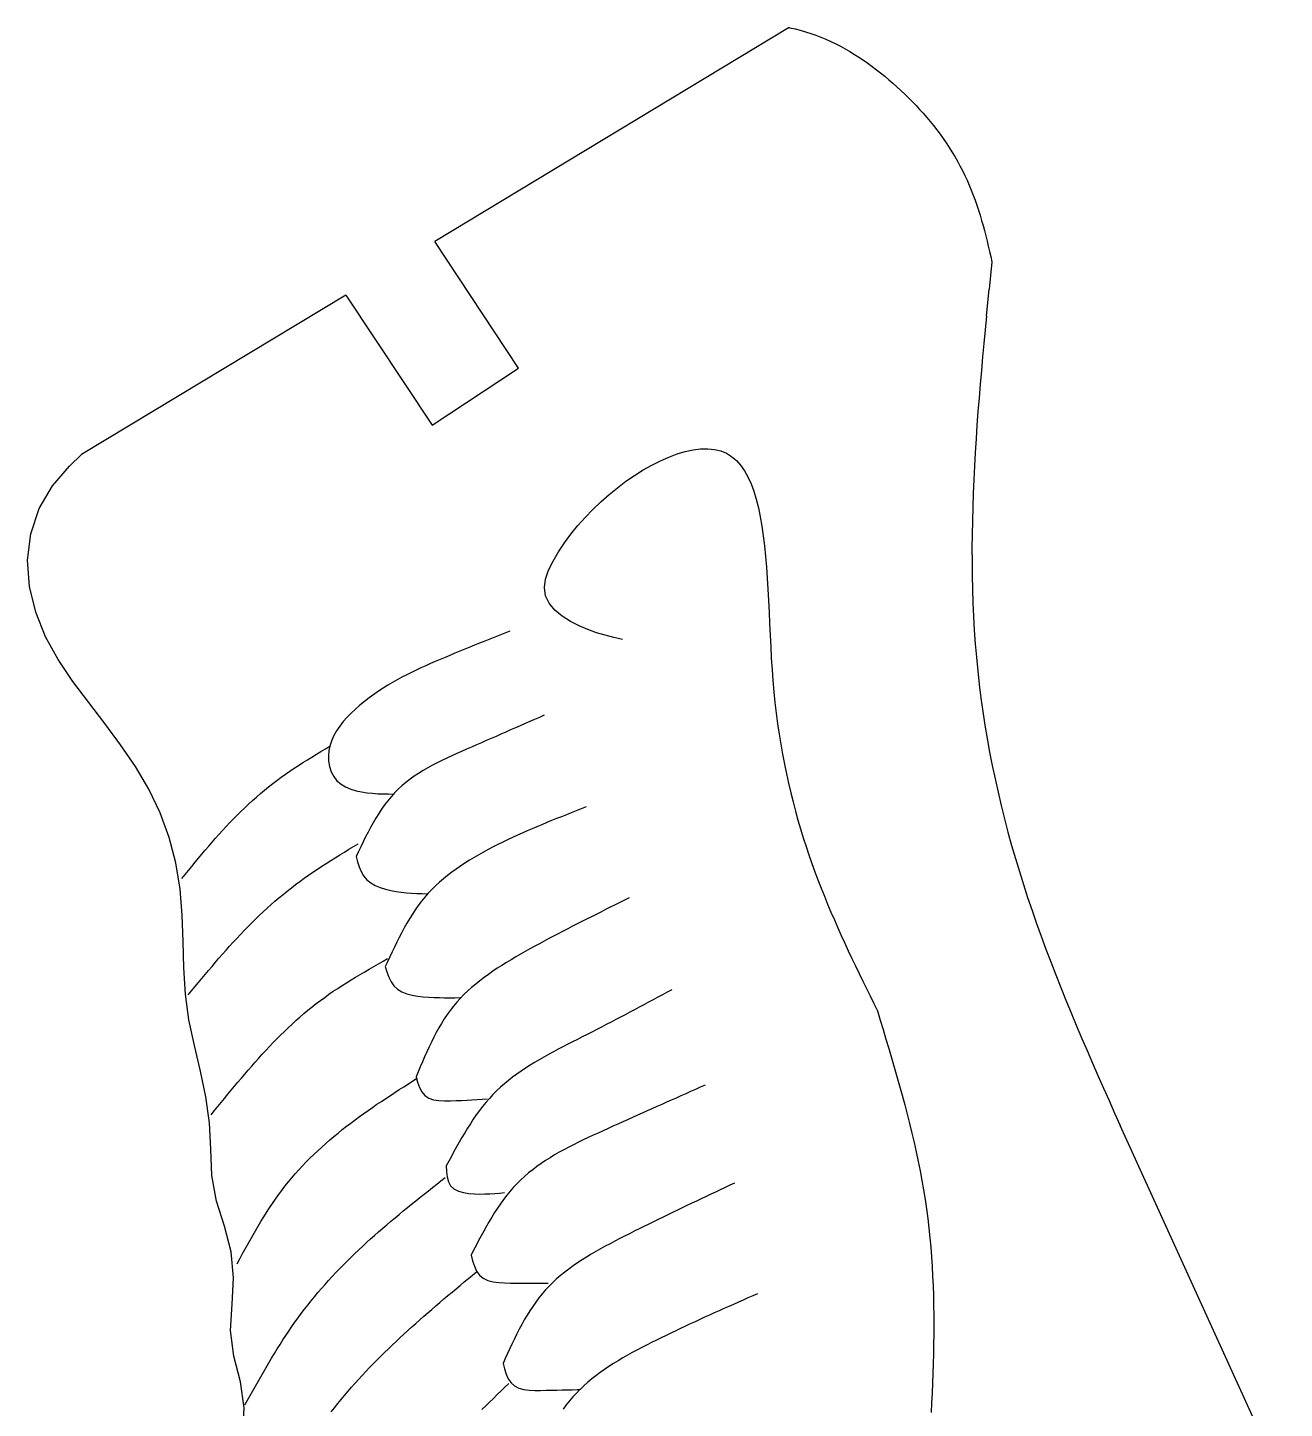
# Model space of a CAD drawing. Extents: x -3475 to 3475, y -2114 to 2114.
# Drawn here: x 59.3 to 408.9, y -1382 to -997.7 of the extents above; entities that cross this region are included whole.
import ezdxf

# ---------------------------------------------------------------- set-up
doc = ezdxf.new("R2010")
doc.units = 0
doc.header["$MEASUREMENT"] = 0
doc.layers.get('0').update_dxf_attribs({"linetype": 'CONTINUOUS'})

msp = doc.modelspace()

# ---------------------------------------------------------------- linework, layer by layer
for p, q in [((271.12, -997.75), (172.57, -1057.24)), ((271.12, -997.75), (271.31, -997.78)), ((271.31, -997.78), (272.79, -998.09)), ((272.79, -998.09), (274.25, -998.46)), ((274.25, -998.46), (275.71, -998.88)), ((275.71, -998.88), (277.16, -999.34)), ((277.16, -999.34), (278.59, -999.85)), ((278.59, -999.85), (280.01, -1000.4)), ((280.01, -1000.4), (281.41, -1000.98)), ((281.41, -1000.98), (282.78, -1001.61)), ((282.78, -1001.61), (284.13, -1002.26)), ((284.13, -1002.26), (285.46, -1002.95)), ((285.46, -1002.95), (286.77, -1003.66)), ((286.77, -1003.66), (288.06, -1004.41)), ((288.06, -1004.41), (289.33, -1005.19)), ((289.33, -1005.19), (290.58, -1005.99)), ((290.58, -1005.99), (291.82, -1006.82)), ((291.82, -1006.82), (293.03, -1007.67)), ((293.03, -1007.67), (294.23, -1008.55)), ((294.23, -1008.55), (295.42, -1009.45)), ((295.42, -1009.45), (296.59, -1010.36)), ((296.59, -1010.36), (297.74, -1011.3)), ((297.74, -1011.3), (298.88, -1012.26)), ((298.88, -1012.26), (300, -1013.23)), ((300, -1013.23), (301.12, -1014.22)), ((301.12, -1014.22), (302.21, -1015.22)), ((302.21, -1015.22), (303.3, -1016.24)), ((303.3, -1016.24), (304.37, -1017.28)), ((304.37, -1017.28), (305.42, -1018.33)), ((305.42, -1018.33), (306.45, -1019.41)), ((306.45, -1019.41), (307.46, -1020.49)), ((307.46, -1020.49), (308.46, -1021.6)), ((308.46, -1021.6), (309.44, -1022.72)), ((309.44, -1022.72), (310.39, -1023.86)), ((310.39, -1023.86), (311.33, -1025.02)), ((311.33, -1025.02), (312.24, -1026.19)), ((312.24, -1026.19), (313.13, -1027.39)), ((313.13, -1027.39), (313.99, -1028.6)), ((313.99, -1028.6), (314.84, -1029.83)), ((314.84, -1029.83), (315.65, -1031.08)), ((315.65, -1031.08), (316.44, -1032.34)), ((316.44, -1032.34), (317.21, -1033.62)), ((317.21, -1033.62), (317.95, -1034.91)), ((317.95, -1034.91), (318.66, -1036.22)), ((318.66, -1036.22), (319.35, -1037.54)), ((319.35, -1037.54), (320.01, -1038.88)), ((320.01, -1038.88), (320.64, -1040.23)), ((320.64, -1040.23), (321.24, -1041.58)), ((321.24, -1041.58), (321.82, -1042.96)), ((321.82, -1042.96), (322.36, -1044.34)), ((322.36, -1044.34), (322.88, -1045.73)), ((322.88, -1045.73), (323.36, -1047.13)), ((323.36, -1047.13), (323.83, -1048.54)), ((323.83, -1048.54), (324.27, -1049.96)), ((324.27, -1049.96), (324.69, -1051.38)), ((324.69, -1051.38), (325.09, -1052.81)), ((325.09, -1052.81), (325.47, -1054.24)), ((325.47, -1054.24), (325.84, -1055.68)), ((325.84, -1055.68), (326.2, -1057.13)), ((195.9, -1092.48), (172.57, -1057.24)), ((326.2, -1057.13), (326.55, -1058.57)), ((326.55, -1058.57), (326.9, -1060.02)), ((326.9, -1060.02), (327.24, -1061.47)), ((327.58, -1062.92), (326.8, -1070.49)), ((327.24, -1061.47), (327.58, -1062.92)), ((326.04, -1078.05), (326.8, -1070.49)), ((147.86, -1072.16), (74.34, -1116.54)), ((147.86, -1072.16), (171.84, -1108.4)), ((326.04, -1078.05), (325.67, -1081.83)), ((325.67, -1081.83), (325.31, -1085.62)), ((325.31, -1085.62), (324.96, -1089.4)), ((324.96, -1089.4), (324.62, -1093.19)), ((171.84, -1108.4), (195.9, -1092.48)), ((324.62, -1093.19), (324.29, -1096.98)), ((324.29, -1096.98), (323.98, -1100.77)), ((323.98, -1100.77), (323.68, -1104.56)), ((323.68, -1104.56), (323.4, -1108.35)), ((323.4, -1108.35), (323.15, -1112.15)), ((323.15, -1112.15), (322.91, -1115.94)), ((71.02, -1119.76), (74.34, -1116.54)), ((235.37, -1118.27), (237.73, -1117.24)), ((237.73, -1117.24), (240.04, -1116.39)), ((240.04, -1116.39), (242.28, -1115.72)), ((242.28, -1115.72), (244.46, -1115.25)), ((244.46, -1115.25), (246.54, -1114.99)), ((246.54, -1114.99), (248.52, -1114.95)), ((248.52, -1114.95), (250.39, -1115.13)), ((250.39, -1115.13), (252.12, -1115.55)), ((252.12, -1115.55), (253.71, -1116.21)), ((253.71, -1116.21), (255.16, -1117.11)), ((255.16, -1117.11), (256.48, -1118.22)), ((322.91, -1115.94), (322.7, -1119.74)), ((66.26, -1125.29), (71.02, -1119.76)), ((228.17, -1122.35), (230.58, -1120.84)), ((230.58, -1120.84), (232.98, -1119.48)), ((232.98, -1119.48), (235.37, -1118.27)), ((256.48, -1118.22), (257.67, -1119.55)), ((257.67, -1119.55), (258.75, -1121.08)), ((258.75, -1121.08), (259.71, -1122.8)), ((322.7, -1119.74), (322.51, -1123.54)), ((62.59, -1131.58), (66.26, -1125.29)), ((221.06, -1127.69), (223.39, -1125.79)), ((223.39, -1125.79), (225.77, -1124)), ((225.77, -1124), (228.17, -1122.35)), ((259.71, -1122.8), (260.58, -1124.7)), ((260.58, -1124.7), (261.34, -1126.76)), ((322.51, -1123.54), (322.35, -1127.35)), ((218.77, -1129.71), (221.06, -1127.69)), ((261.34, -1126.76), (262.02, -1128.98)), ((262.02, -1128.98), (262.61, -1131.34)), ((322.35, -1127.35), (322.22, -1131.15)), ((60.26, -1138.59), (62.59, -1131.58)), ((214.42, -1134.04), (216.56, -1131.83)), ((216.56, -1131.83), (218.77, -1129.71)), ((262.61, -1131.34), (263.13, -1133.84)), ((322.22, -1131.15), (322.12, -1134.96)), ((210.45, -1138.72), (212.38, -1136.34)), ((212.38, -1136.34), (214.42, -1134.04)), ((263.13, -1133.84), (263.58, -1136.45)), ((263.58, -1136.45), (263.97, -1139.18)), ((322.12, -1134.96), (322.06, -1138.77)), ((59.34, -1145.94), (60.26, -1138.59)), ((206.97, -1143.64), (208.64, -1141.15)), ((208.64, -1141.15), (210.45, -1138.72)), ((263.97, -1139.18), (264.3, -1142)), ((322.06, -1138.77), (322.02, -1142.58)), ((205.48, -1146.18), (206.97, -1143.64)), ((264.3, -1142), (264.59, -1144.91)), ((264.59, -1144.91), (264.84, -1147.9)), ((322.02, -1142.58), (322.03, -1146.38)), ((59.84, -1153.29), (59.34, -1145.94)), ((203.42, -1151.19), (204.25, -1148.71)), ((204.25, -1148.71), (205.48, -1146.18)), ((264.84, -1147.9), (265.05, -1150.95)), ((322.03, -1146.38), (322.07, -1150.19)), ((203.09, -1153.59), (203.42, -1151.19)), ((265.05, -1150.95), (265.24, -1154.05)), ((322.07, -1150.19), (322.15, -1153.99)), ((61.58, -1160.44), (59.84, -1153.29)), ((203.39, -1155.85), (203.09, -1153.59)), ((204.38, -1157.94), (203.39, -1155.85)), ((265.24, -1154.05), (265.4, -1157.2)), ((322.15, -1153.99), (322.28, -1157.8)), ((205.99, -1159.84), (204.38, -1157.94)), ((208.03, -1161.53), (205.99, -1159.84)), ((265.4, -1157.2), (265.56, -1160.38)), ((265.56, -1160.38), (265.71, -1163.58)), ((322.28, -1157.8), (322.45, -1161.6)), ((64.33, -1167.24), (61.58, -1160.44)), ((210.34, -1163.01), (208.03, -1161.53)), ((212.76, -1164.25), (210.34, -1163.01)), ((265.71, -1163.58), (265.86, -1166.78)), ((322.45, -1161.6), (322.66, -1165.4)), ((67.86, -1173.61), (64.33, -1167.24)), ((187.86, -1167.92), (186.47, -1168.48)), ((189.26, -1167.36), (187.86, -1167.92)), ((190.66, -1166.8), (189.26, -1167.36)), ((192.06, -1166.24), (190.66, -1166.8)), ((193.46, -1165.68), (192.06, -1166.24)), ((215.18, -1165.28), (212.76, -1164.25)), ((217.58, -1166.12), (215.18, -1165.28)), ((219.99, -1166.84), (217.58, -1166.12)), ((222.39, -1167.46), (219.99, -1166.84)), ((224.79, -1168.04), (222.39, -1167.46)), ((265.86, -1166.78), (266.03, -1169.99)), ((322.66, -1165.4), (322.93, -1169.19)), ((178.17, -1171.86), (176.8, -1172.43)), ((179.54, -1171.29), (178.17, -1171.86)), ((180.92, -1170.73), (179.54, -1171.29)), ((182.3, -1170.16), (180.92, -1170.73)), ((183.68, -1169.6), (182.3, -1170.16)), ((185.07, -1169.04), (183.68, -1169.6)), ((186.47, -1168.48), (185.07, -1169.04)), ((266.03, -1169.99), (266.2, -1173.18)), ((322.93, -1169.19), (323.24, -1172.98)), ((71.94, -1179.68), (67.86, -1173.61)), ((170.06, -1175.34), (168.73, -1175.94)), ((171.4, -1174.74), (170.06, -1175.34)), ((172.74, -1174.16), (171.4, -1174.74)), ((174.08, -1173.58), (172.74, -1174.16)), ((175.44, -1173), (174.08, -1173.58)), ((176.8, -1172.43), (175.44, -1173)), ((266.2, -1173.18), (266.4, -1176.34)), ((323.24, -1172.98), (323.61, -1176.77)), ((162.16, -1179.25), (160.85, -1180)), ((163.46, -1178.54), (162.16, -1179.25)), ((164.78, -1177.86), (163.46, -1178.54)), ((166.09, -1177.2), (164.78, -1177.86)), ((167.41, -1176.56), (166.09, -1177.2)), ((168.73, -1175.94), (167.41, -1176.56)), ((266.4, -1176.34), (266.63, -1179.46)), ((266.63, -1179.46), (266.9, -1182.54)), ((323.61, -1176.77), (324.03, -1180.55)), ((76.34, -1185.57), (71.94, -1179.68)), ((155.65, -1183.33), (154.35, -1184.27)), ((156.95, -1182.43), (155.65, -1183.33)), ((158.25, -1181.58), (156.95, -1182.43)), ((159.55, -1180.77), (158.25, -1181.58)), ((160.85, -1180), (159.55, -1180.77)), ((266.9, -1182.54), (267.21, -1185.57)), ((324.03, -1180.55), (324.5, -1184.32)), ((80.83, -1191.41), (76.34, -1185.57)), ((151.78, -1186.29), (150.53, -1187.37)), ((153.05, -1185.26), (151.78, -1186.29)), ((154.35, -1184.27), (153.05, -1185.26)), ((267.21, -1185.57), (267.56, -1188.54)), ((324.5, -1184.32), (325.03, -1188.09)), ((147.14, -1190.86), (146.16, -1192.11)), ((148.2, -1189.65), (147.14, -1190.86)), ((149.34, -1188.49), (148.2, -1189.65)), ((150.53, -1187.37), (149.34, -1188.49)), ((199.03, -1190.85), (197.69, -1191.44)), ((200.36, -1190.27), (199.03, -1190.85)), ((201.7, -1189.68), (200.36, -1190.27)), ((203.03, -1189.09), (201.7, -1189.68)), ((267.56, -1188.54), (267.94, -1191.46)), ((325.03, -1188.09), (325.61, -1191.85)), ((85.21, -1197.31), (80.83, -1191.41)), ((144.55, -1194.71), (143.93, -1196.07)), ((145.3, -1193.39), (144.55, -1194.71)), ((146.16, -1192.11), (145.3, -1193.39)), ((190.98, -1194.38), (189.63, -1194.97)), ((192.33, -1193.79), (190.98, -1194.38)), ((193.67, -1193.2), (192.33, -1193.79)), ((195.01, -1192.61), (193.67, -1193.2)), ((196.35, -1192.03), (195.01, -1192.61)), ((197.69, -1191.44), (196.35, -1192.03)), ((267.94, -1191.46), (268.36, -1194.34)), ((268.36, -1194.34), (268.82, -1197.17)), ((325.61, -1191.85), (326.24, -1195.61)), ((89.32, -1203.36), (85.21, -1197.31)), ((140.91, -1199.19), (142.17, -1198.43)), ((142.17, -1198.43), (143.41, -1197.69)), ((143.41, -1197.69), (143.15, -1198.89)), ((143.46, -1197.47), (143.41, -1197.69)), ((143.93, -1196.07), (143.46, -1197.47)), ((181.44, -1198.55), (180.06, -1199.15)), ((182.82, -1197.95), (181.44, -1198.55)), ((184.19, -1197.35), (182.82, -1197.95)), ((185.56, -1196.75), (184.19, -1197.35)), ((186.92, -1196.16), (185.56, -1196.75)), ((188.28, -1195.57), (186.92, -1196.16)), ((189.63, -1194.97), (188.28, -1195.57)), ((268.82, -1197.17), (269.31, -1199.95)), ((326.24, -1195.61), (326.92, -1199.35)), ((134.68, -1203.06), (135.91, -1202.27)), ((135.91, -1202.27), (137.16, -1201.49)), ((137.16, -1201.49), (138.4, -1200.72)), ((138.4, -1200.72), (139.65, -1199.95)), ((139.65, -1199.95), (140.91, -1199.19)), ((143.15, -1198.89), (143.01, -1200.35)), ((143.01, -1200.35), (143.07, -1201.84)), ((143.07, -1201.84), (143.33, -1203.35)), ((173.25, -1202.34), (171.92, -1203.03)), ((174.59, -1201.67), (173.25, -1202.34)), ((175.94, -1201.02), (174.59, -1201.67)), ((177.31, -1200.39), (175.94, -1201.02)), ((178.69, -1199.77), (177.31, -1200.39)), ((180.06, -1199.15), (178.69, -1199.77)), ((269.31, -1199.95), (269.83, -1202.69)), ((326.92, -1199.35), (327.65, -1203.09)), ((93.03, -1209.64), (89.32, -1203.36)), ((128.67, -1207.23), (129.85, -1206.36)), ((129.85, -1206.36), (131.04, -1205.51)), ((131.04, -1205.51), (132.24, -1204.68)), ((132.24, -1204.68), (133.46, -1203.86)), ((133.46, -1203.86), (134.68, -1203.06)), ((143.33, -1203.35), (143.79, -1204.81)), ((143.79, -1204.81), (144.48, -1206.16)), ((144.48, -1206.16), (145.39, -1207.33)), ((166.88, -1206.07), (165.7, -1206.92)), ((168.1, -1205.27), (166.88, -1206.07)), ((169.34, -1204.49), (168.1, -1205.27)), ((170.62, -1203.75), (169.34, -1204.49)), ((171.92, -1203.03), (170.62, -1203.75)), ((269.83, -1202.69), (270.38, -1205.39)), ((270.38, -1205.39), (270.97, -1208.04)), ((327.65, -1203.09), (328.43, -1206.82)), ((96.18, -1216.22), (93.03, -1209.64)), ((124.1, -1210.89), (125.22, -1209.95)), ((125.22, -1209.95), (126.35, -1209.02)), ((126.35, -1209.02), (127.5, -1208.12)), ((127.5, -1208.12), (128.67, -1207.23)), ((145.39, -1207.33), (146.51, -1208.29)), ((146.51, -1208.29), (147.8, -1209.05)), ((147.8, -1209.05), (149.21, -1209.64)), ((149.21, -1209.64), (150.71, -1210.09)), ((150.71, -1210.09), (152.23, -1210.42)), ((162.4, -1209.71), (161.39, -1210.73)), ((163.45, -1208.73), (162.4, -1209.71)), ((164.55, -1207.81), (163.45, -1208.73)), ((165.7, -1206.92), (164.55, -1207.81)), ((270.97, -1208.04), (271.59, -1210.66)), ((328.43, -1206.82), (329.26, -1210.54)), ((119.74, -1214.83), (120.81, -1213.82)), ((120.81, -1213.82), (121.89, -1212.83)), ((121.89, -1212.83), (122.99, -1211.85)), ((122.99, -1211.85), (124.1, -1210.89)), ((152.23, -1210.42), (153.74, -1210.66)), ((153.74, -1210.66), (155.24, -1210.82)), ((155.24, -1210.82), (156.73, -1210.93)), ((156.73, -1210.93), (158.22, -1210.99)), ((158.64, -1214.06), (157.8, -1215.25)), ((158.22, -1210.99), (159.7, -1211.01)), ((159.51, -1212.91), (158.64, -1214.06)), ((160.43, -1211.8), (159.51, -1212.91)), ((159.7, -1211.01), (161.12, -1211.03)), ((161.12, -1211.03), (160.43, -1211.8)), ((161.39, -1210.73), (161.12, -1211.03)), ((161.12, -1211.03), (161.17, -1211.03)), ((271.59, -1210.66), (272.24, -1213.23)), ((272.24, -1213.23), (272.91, -1215.77)), ((329.26, -1210.54), (330.14, -1214.24)), ((98.69, -1223.1), (96.18, -1216.22)), ((115.59, -1218.98), (116.61, -1217.92)), ((116.61, -1217.92), (117.64, -1216.88)), ((117.64, -1216.88), (118.68, -1215.85)), ((118.68, -1215.85), (119.74, -1214.83)), ((156.22, -1217.72), (155.47, -1219)), ((156.99, -1216.47), (156.22, -1217.72)), ((157.8, -1215.25), (156.99, -1216.47)), ((206.46, -1217.87), (205.1, -1218.43)), ((207.83, -1217.33), (206.46, -1217.87)), ((209.2, -1216.78), (207.83, -1217.33)), ((210.56, -1216.24), (209.2, -1216.78)), ((211.93, -1215.7), (210.56, -1216.24)), ((213.3, -1215.17), (211.93, -1215.7)), ((214.67, -1214.63), (213.3, -1215.17)), ((272.91, -1215.77), (273.61, -1218.28)), ((330.14, -1214.24), (331.06, -1217.94)), ((331.06, -1217.94), (332.03, -1221.63)), ((112.6, -1222.21), (113.59, -1221.13)), ((113.59, -1221.13), (114.58, -1220.05)), ((114.58, -1220.05), (115.59, -1218.98)), ((154.03, -1221.62), (153.34, -1222.96)), ((154.74, -1220.3), (154.03, -1221.62)), ((155.47, -1219), (154.74, -1220.3)), ((198.28, -1221.29), (196.92, -1221.89)), ((199.64, -1220.7), (198.28, -1221.29)), ((201, -1220.12), (199.64, -1220.7)), ((202.37, -1219.55), (201, -1220.12)), ((203.73, -1218.98), (202.37, -1219.55)), ((205.1, -1218.43), (203.73, -1218.98)), ((273.61, -1218.28), (274.34, -1220.74)), ((274.34, -1220.74), (275.09, -1223.18)), ((332.03, -1221.63), (333.04, -1225.3)), ((100.56, -1230.21), (98.69, -1223.1)), ((108.76, -1226.64), (109.71, -1225.52)), ((109.71, -1225.52), (110.66, -1224.41)), ((110.66, -1224.41), (111.63, -1223.31)), ((111.63, -1223.31), (112.6, -1222.21)), ((148.71, -1226.4), (149.98, -1225.63)), ((149.98, -1225.63), (151.25, -1224.86)), ((152, -1225.67), (151.34, -1227.04)), ((152.67, -1224.31), (152, -1225.67)), ((153.34, -1222.96), (152.67, -1224.31)), ((190.16, -1225.08), (188.81, -1225.76)), ((191.51, -1224.41), (190.16, -1225.08)), ((192.86, -1223.77), (191.51, -1224.41)), ((194.21, -1223.13), (192.86, -1223.77)), ((195.57, -1222.51), (194.21, -1223.13)), ((196.92, -1221.89), (195.57, -1222.51)), ((275.09, -1223.18), (275.87, -1225.59)), ((275.87, -1225.59), (276.66, -1227.96)), ((333.04, -1225.3), (334.09, -1228.96)), ((105.95, -1230.02), (106.88, -1228.89)), ((106.88, -1228.89), (107.82, -1227.76)), ((107.82, -1227.76), (108.76, -1226.64)), ((142.42, -1230.33), (143.67, -1229.53)), ((143.67, -1229.53), (144.92, -1228.74)), ((144.92, -1228.74), (146.18, -1227.96)), ((146.18, -1227.96), (147.45, -1227.18)), ((147.45, -1227.18), (148.71, -1226.4)), ((151.34, -1227.04), (150.69, -1228.41)), ((150.69, -1228.41), (151.09, -1229.87)), ((182.24, -1229.43), (180.97, -1230.23)), ((183.53, -1228.65), (182.24, -1229.43)), ((184.83, -1227.9), (183.53, -1228.65)), ((186.15, -1227.17), (184.83, -1227.9)), ((187.48, -1226.45), (186.15, -1227.17)), ((188.81, -1225.76), (187.48, -1226.45)), ((276.66, -1227.96), (277.48, -1230.31)), ((334.09, -1228.96), (335.19, -1232.6)), ((101.77, -1237.46), (100.56, -1230.21)), ((103.17, -1233.42), (104.1, -1232.29)), ((104.1, -1232.29), (105.02, -1231.15)), ((105.02, -1231.15), (105.95, -1230.02)), ((137.49, -1233.61), (138.71, -1232.77)), ((138.71, -1232.77), (139.94, -1231.95)), ((139.94, -1231.95), (141.17, -1231.13)), ((141.17, -1231.13), (142.42, -1230.33)), ((151.09, -1229.87), (151.54, -1231.29)), ((151.54, -1231.29), (152.09, -1232.62)), ((152.09, -1232.62), (152.79, -1233.83)), ((177.3, -1232.77), (176.13, -1233.67)), ((178.5, -1231.9), (177.3, -1232.77)), ((179.72, -1231.05), (178.5, -1231.9)), ((180.97, -1230.23), (179.72, -1231.05)), ((277.48, -1230.31), (278.32, -1232.63)), ((278.32, -1232.63), (279.18, -1234.92)), ((335.19, -1232.6), (336.33, -1236.23)), ((102.25, -1234.56), (103.17, -1233.42)), ((131.55, -1238.01), (132.71, -1237.1)), ((132.71, -1237.1), (133.89, -1236.2)), ((133.89, -1236.2), (135.08, -1235.32)), ((135.08, -1235.32), (136.28, -1234.46)), ((136.28, -1234.46), (137.49, -1233.61)), ((152.79, -1233.83), (153.69, -1234.88)), ((153.69, -1234.88), (154.78, -1235.75)), ((154.78, -1235.75), (156.04, -1236.46)), ((156.04, -1236.46), (157.41, -1237.04)), ((157.41, -1237.04), (158.86, -1237.49)), ((172.8, -1236.56), (171.76, -1237.59)), ((173.88, -1235.57), (172.8, -1236.56)), ((174.98, -1234.61), (173.88, -1235.57)), ((176.13, -1233.67), (174.98, -1234.61)), ((279.18, -1234.92), (280.06, -1237.19)), ((280.06, -1237.19), (280.96, -1239.44)), ((336.33, -1236.23), (337.5, -1239.85)), ((102.37, -1244.76), (101.77, -1237.46)), ((127.03, -1241.83), (128.14, -1240.85)), ((128.14, -1240.85), (129.26, -1239.89)), ((129.26, -1239.89), (130.4, -1238.94)), ((130.4, -1238.94), (131.55, -1238.01)), ((158.86, -1237.49), (160.34, -1237.85)), ((160.34, -1237.85), (161.82, -1238.13)), ((161.82, -1238.13), (163.28, -1238.34)), ((163.28, -1238.34), (164.73, -1238.49)), ((164.73, -1238.49), (166.16, -1238.59)), ((166.16, -1238.59), (167.59, -1238.67)), ((167.59, -1238.67), (169.01, -1238.72)), ((168.89, -1240.88), (168.01, -1242.05)), ((169.81, -1239.75), (168.89, -1240.88)), ((169.01, -1238.72), (170.42, -1238.76)), ((170.77, -1238.65), (169.81, -1239.75)), ((171.76, -1237.59), (170.77, -1238.65)), ((225.36, -1240.6), (224.05, -1241.24)), ((226.68, -1239.95), (225.36, -1240.6)), ((280.96, -1239.44), (281.87, -1241.66)), ((337.5, -1239.85), (338.72, -1243.45)), ((102.62, -1252.09), (102.37, -1244.76)), ((122.69, -1245.88), (123.76, -1244.85)), ((123.76, -1244.85), (124.84, -1243.83)), ((124.84, -1243.83), (125.93, -1242.82)), ((125.93, -1242.82), (127.03, -1241.83)), ((166.36, -1244.46), (165.58, -1245.71)), ((167.17, -1243.24), (166.36, -1244.46)), ((168.01, -1242.05), (167.17, -1243.24)), ((217.47, -1244.51), (216.16, -1245.16)), ((218.79, -1243.85), (217.47, -1244.51)), ((220.1, -1243.2), (218.79, -1243.85)), ((221.42, -1242.54), (220.1, -1243.2)), ((222.73, -1241.89), (221.42, -1242.54)), ((224.05, -1241.24), (222.73, -1241.89)), ((281.87, -1241.66), (282.79, -1243.87)), ((282.79, -1243.87), (283.73, -1246.06)), ((338.72, -1243.45), (339.97, -1247.04)), ((119.56, -1249.04), (120.59, -1247.98)), ((120.59, -1247.98), (121.64, -1246.93)), ((121.64, -1246.93), (122.69, -1245.88)), ((164.09, -1248.27), (163.39, -1249.57)), ((164.82, -1246.98), (164.09, -1248.27)), ((165.58, -1245.71), (164.82, -1246.98)), ((209.59, -1248.51), (208.27, -1249.19)), ((210.9, -1247.83), (209.59, -1248.51)), ((212.22, -1247.16), (210.9, -1247.83)), ((213.53, -1246.49), (212.22, -1247.16)), ((214.84, -1245.83), (213.53, -1246.49)), ((216.16, -1245.16), (214.84, -1245.83)), ((283.73, -1246.06), (284.69, -1248.23)), ((284.69, -1248.23), (285.65, -1250.38)), ((339.97, -1247.04), (341.26, -1250.62)), ((102.81, -1259.4), (102.62, -1252.09)), ((115.51, -1253.39), (116.51, -1252.29)), ((116.51, -1252.29), (117.52, -1251.2)), ((117.52, -1251.2), (118.53, -1250.12)), ((118.53, -1250.12), (119.56, -1249.04)), ((162.02, -1252.24), (161.36, -1253.59)), ((162.7, -1250.9), (162.02, -1252.24)), ((163.39, -1249.57), (162.7, -1250.9)), ((203.01, -1251.97), (201.69, -1252.69)), ((204.32, -1251.27), (203.01, -1251.97)), ((205.64, -1250.57), (204.32, -1251.27)), ((206.95, -1249.88), (205.64, -1250.57)), ((208.27, -1249.19), (206.95, -1249.88)), ((285.65, -1250.38), (286.63, -1252.52)), ((286.63, -1252.52), (287.61, -1254.65)), ((341.26, -1250.62), (342.57, -1254.19)), ((112.57, -1256.72), (113.54, -1255.61)), ((113.54, -1255.61), (114.52, -1254.5)), ((114.52, -1254.5), (115.51, -1253.39)), ((160.07, -1256.31), (159.44, -1257.68)), ((160.71, -1254.94), (160.07, -1256.31)), ((161.36, -1253.59), (160.71, -1254.94)), ((195.12, -1256.36), (193.82, -1257.13)), ((196.43, -1255.61), (195.12, -1256.36)), ((197.74, -1254.86), (196.43, -1255.61)), ((199.06, -1254.13), (197.74, -1254.86)), ((200.38, -1253.4), (199.06, -1254.13)), ((201.69, -1252.69), (200.38, -1253.4)), ((287.61, -1254.65), (288.61, -1256.76)), ((342.57, -1254.19), (343.92, -1257.74)), ((103.24, -1266.68), (102.81, -1259.4)), ((108.73, -1261.24), (109.68, -1260.1)), ((109.68, -1260.1), (110.64, -1258.97)), ((110.64, -1258.97), (111.6, -1257.84)), ((111.6, -1257.84), (112.57, -1256.72)), ((153.09, -1260.47), (154.36, -1259.73)), ((154.36, -1259.73), (155.64, -1258.99)), ((155.64, -1258.99), (156.92, -1258.26)), ((156.92, -1258.26), (158.2, -1257.53)), ((158.2, -1257.53), (159.48, -1256.8)), ((159.44, -1257.68), (158.8, -1259.05)), ((158.8, -1259.05), (159.28, -1260.53)), ((189.98, -1259.52), (188.74, -1260.35)), ((191.25, -1258.7), (189.98, -1259.52)), ((192.53, -1257.91), (191.25, -1258.7)), ((193.82, -1257.13), (192.53, -1257.91)), ((288.61, -1256.76), (289.61, -1258.87)), ((289.61, -1258.87), (290.61, -1260.97)), ((343.92, -1257.74), (345.3, -1261.29)), ((105.89, -1264.65), (106.83, -1263.51)), ((106.83, -1263.51), (107.78, -1262.37)), ((107.78, -1262.37), (108.73, -1261.24)), ((146.82, -1264.31), (148.06, -1263.52)), ((148.06, -1263.52), (149.31, -1262.74)), ((149.31, -1262.74), (150.56, -1261.98)), ((150.56, -1261.98), (151.82, -1261.22)), ((151.82, -1261.22), (153.09, -1260.47)), ((159.28, -1260.53), (159.8, -1261.95)), ((159.8, -1261.95), (160.44, -1263.26)), ((160.44, -1263.26), (161.24, -1264.41)), ((183.97, -1263.9), (182.85, -1264.85)), ((185.13, -1262.98), (183.97, -1263.9)), ((186.31, -1262.08), (185.13, -1262.98)), ((187.51, -1261.2), (186.31, -1262.08)), ((188.74, -1260.35), (187.51, -1261.2)), ((290.61, -1260.97), (291.63, -1263.06)), ((291.63, -1263.06), (292.65, -1265.14)), ((345.3, -1261.29), (346.7, -1264.83)), ((104.21, -1273.88), (103.24, -1266.68)), ((104.01, -1266.94), (104.95, -1265.8)), ((104.95, -1265.8), (105.89, -1264.65)), ((140.78, -1268.47), (141.97, -1267.6)), ((141.97, -1267.6), (143.16, -1266.76)), ((143.16, -1266.76), (144.37, -1265.92)), ((144.37, -1265.92), (145.59, -1265.11)), ((145.59, -1265.11), (146.82, -1264.31)), ((161.24, -1264.41), (162.25, -1265.34)), ((162.25, -1265.34), (163.46, -1266.05)), ((163.46, -1266.05), (164.82, -1266.58)), ((164.82, -1266.58), (166.3, -1266.97)), ((166.3, -1266.97), (167.83, -1267.24)), ((167.83, -1267.24), (169.39, -1267.42)), ((169.39, -1267.42), (170.92, -1267.54)), ((170.92, -1267.54), (172.42, -1267.63)), ((172.42, -1267.63), (173.89, -1267.68)), ((173.89, -1267.68), (175.34, -1267.7)), ((175.34, -1267.7), (176.78, -1267.7)), ((176.78, -1267.7), (178.21, -1267.69)), ((178.21, -1267.69), (179.63, -1267.67)), ((179.69, -1267.89), (178.72, -1268.96)), ((180.71, -1266.85), (179.69, -1267.89)), ((181.76, -1265.83), (180.71, -1266.85)), ((182.85, -1264.85), (181.76, -1265.83)), ((234.66, -1267.59), (233.36, -1268.28)), ((235.96, -1266.89), (234.66, -1267.59)), ((237.25, -1266.2), (235.96, -1266.89)), ((238.55, -1265.5), (237.25, -1266.2)), ((292.65, -1265.14), (293.67, -1267.22)), ((293.67, -1267.22), (294.69, -1269.3)), ((346.7, -1264.83), (348.12, -1268.35)), ((136.2, -1272.13), (137.32, -1271.18)), ((137.32, -1271.18), (138.46, -1270.26)), ((138.46, -1270.26), (139.61, -1269.35)), ((139.61, -1269.35), (140.78, -1268.47)), ((176.89, -1271.22), (176.05, -1272.4)), ((177.78, -1270.08), (176.89, -1271.22)), ((178.72, -1268.96), (177.78, -1270.08)), ((226.85, -1271.74), (225.55, -1272.43)), ((228.16, -1271.05), (226.85, -1271.74)), ((229.46, -1270.36), (228.16, -1271.05)), ((230.76, -1269.67), (229.46, -1270.36)), ((232.06, -1268.97), (230.76, -1269.67)), ((233.36, -1268.28), (232.06, -1268.97)), ((294.69, -1269.3), (295.71, -1271.38)), ((295.71, -1271.38), (296.51, -1273.98)), ((348.12, -1268.35), (349.57, -1271.87)), ((105.73, -1281.02), (104.21, -1273.88)), ((131.82, -1276.06), (132.9, -1275.05)), ((132.9, -1275.05), (133.98, -1274.06)), ((133.98, -1274.06), (135.08, -1273.08)), ((135.08, -1273.08), (136.2, -1272.13)), ((174.46, -1274.85), (173.71, -1276.12)), ((175.23, -1273.61), (174.46, -1274.85)), ((176.05, -1272.4), (175.23, -1273.61)), ((220.29, -1275.19), (218.96, -1275.88)), ((221.61, -1274.5), (220.29, -1275.19)), ((222.92, -1273.81), (221.61, -1274.5)), ((224.23, -1273.12), (222.92, -1273.81)), ((225.55, -1272.43), (224.23, -1273.12)), ((296.51, -1273.98), (297.3, -1276.59)), ((349.57, -1271.87), (351.03, -1275.38)), ((351.03, -1275.38), (352.52, -1278.89)), ((127.64, -1280.21), (128.67, -1279.15)), ((128.67, -1279.15), (129.71, -1278.11)), ((129.71, -1278.11), (130.76, -1277.08)), ((130.76, -1277.08), (131.82, -1276.06)), ((172.31, -1278.72), (171.64, -1280.05)), ((173, -1277.41), (172.31, -1278.72)), ((173.71, -1276.12), (173, -1277.41)), ((212.29, -1279.3), (210.94, -1279.98)), ((213.63, -1278.62), (212.29, -1279.3)), ((214.97, -1277.93), (213.63, -1278.62)), ((216.31, -1277.25), (214.97, -1277.93)), ((217.64, -1276.56), (216.31, -1277.25)), ((218.96, -1275.88), (217.64, -1276.56)), ((297.3, -1276.59), (298.09, -1279.2)), ((298.09, -1279.2), (298.87, -1281.8)), ((352.52, -1278.89), (354.02, -1282.38)), ((107.44, -1288.14), (105.73, -1281.02)), ((124.61, -1283.43), (125.61, -1282.35)), ((125.61, -1282.35), (126.62, -1281.27)), ((126.62, -1281.27), (127.64, -1280.21)), ((170.37, -1282.75), (169.75, -1284.12)), ((170.99, -1281.39), (170.37, -1282.75)), ((171.64, -1280.05), (170.99, -1281.39)), ((205.58, -1282.76), (204.26, -1283.48)), ((206.92, -1282.06), (205.58, -1282.76)), ((208.25, -1281.36), (206.92, -1282.06)), ((209.6, -1280.67), (208.25, -1281.36)), ((210.94, -1279.98), (209.6, -1280.67)), ((298.87, -1281.8), (299.64, -1284.41)), ((354.02, -1282.38), (355.53, -1285.87)), ((120.7, -1287.83), (121.67, -1286.72)), ((121.67, -1286.72), (122.64, -1285.62)), ((122.64, -1285.62), (123.62, -1284.52)), ((123.62, -1284.52), (124.61, -1283.43)), ((168.56, -1286.89), (167.97, -1288.29)), ((169.15, -1285.5), (168.56, -1286.89)), ((169.75, -1284.12), (169.15, -1285.5)), ((199.09, -1286.5), (197.84, -1287.3)), ((200.36, -1285.72), (199.09, -1286.5)), ((201.64, -1284.96), (200.36, -1285.72)), ((202.94, -1284.21), (201.64, -1284.96)), ((204.26, -1283.48), (202.94, -1284.21)), ((299.64, -1284.41), (300.41, -1287.02)), ((300.41, -1287.02), (301.16, -1289.64)), ((355.53, -1285.87), (357.06, -1289.36)), ((108.94, -1295.3), (107.44, -1288.14)), ((117.84, -1291.19), (118.79, -1290.07)), ((118.79, -1290.07), (119.74, -1288.95)), ((119.74, -1288.95), (120.7, -1287.83)), ((165.24, -1291.66), (166.5, -1290.86)), ((166.5, -1290.86), (167.53, -1290.2)), ((167.97, -1288.29), (167.38, -1289.68)), ((167.38, -1289.68), (167.53, -1290.2)), ((167.53, -1290.2), (167.75, -1290.06)), ((167.53, -1290.2), (167.81, -1291.21)), ((193.07, -1290.74), (191.94, -1291.68)), ((194.22, -1289.84), (193.07, -1290.74)), ((195.4, -1288.97), (194.22, -1289.84)), ((196.61, -1288.12), (195.4, -1288.97)), ((197.84, -1287.3), (196.61, -1288.12)), ((301.16, -1289.64), (301.9, -1292.25)), ((357.06, -1289.36), (358.6, -1292.84)), ((114.1, -1295.72), (115.03, -1294.58)), ((115.03, -1294.58), (115.96, -1293.45)), ((115.96, -1293.45), (116.9, -1292.32)), ((116.9, -1292.32), (117.84, -1291.19)), ((160.23, -1294.89), (161.48, -1294.08)), ((161.48, -1294.08), (162.73, -1293.27)), ((162.73, -1293.27), (163.98, -1292.46)), ((163.98, -1292.46), (165.24, -1291.66)), ((167.81, -1291.21), (168.31, -1292.65)), ((168.31, -1292.65), (168.95, -1293.93)), ((168.95, -1293.93), (169.81, -1294.94)), ((188.77, -1294.67), (187.78, -1295.74)), ((189.79, -1293.64), (188.77, -1294.67)), ((190.85, -1292.64), (189.79, -1293.64)), ((191.94, -1291.68), (190.85, -1292.64)), ((242.41, -1294.42), (241.07, -1295.02)), ((243.75, -1293.83), (242.41, -1294.42)), ((245.09, -1293.23), (243.75, -1293.83)), ((246.43, -1292.63), (245.09, -1293.23)), ((247.77, -1292.04), (246.43, -1292.63)), ((301.9, -1292.25), (302.62, -1294.86)), ((302.62, -1294.86), (303.33, -1297.48)), ((358.6, -1292.84), (360.14, -1296.32)), ((109.92, -1302.54), (108.94, -1295.3)), ((111.32, -1299.13), (112.24, -1297.99)), ((112.24, -1297.99), (113.17, -1296.85)), ((113.17, -1296.85), (114.1, -1295.72)), ((154.05, -1299.07), (155.27, -1298.21)), ((155.27, -1298.21), (156.5, -1297.37)), ((156.5, -1297.37), (157.74, -1296.54)), ((157.74, -1296.54), (158.98, -1295.71)), ((158.98, -1295.71), (160.23, -1294.89)), ((169.81, -1294.94), (170.93, -1295.65)), ((170.93, -1295.65), (172.27, -1296.09)), ((172.27, -1296.09), (173.76, -1296.32)), ((173.76, -1296.32), (175.34, -1296.4)), ((175.34, -1296.4), (176.94, -1296.39)), ((176.94, -1296.39), (178.51, -1296.35)), ((178.51, -1296.35), (180.02, -1296.29)), ((180.02, -1296.29), (181.5, -1296.22)), ((181.5, -1296.22), (182.94, -1296.14)), ((182.94, -1296.14), (184.35, -1296.05)), ((184.35, -1296.05), (185.75, -1295.96)), ((185.91, -1297.97), (185.01, -1299.13)), ((185.75, -1295.96), (187.14, -1295.87)), ((186.83, -1296.84), (185.91, -1297.97)), ((187.78, -1295.74), (186.83, -1296.84)), ((233.01, -1298.62), (231.66, -1299.22)), ((234.36, -1298.01), (233.01, -1298.62)), ((235.71, -1297.41), (234.36, -1298.01)), ((237.05, -1296.81), (235.71, -1297.41)), ((238.39, -1296.21), (237.05, -1296.81)), ((239.73, -1295.62), (238.39, -1296.21)), ((241.07, -1295.02), (239.73, -1295.62)), ((303.33, -1297.48), (304.01, -1300.1)), ((360.14, -1296.32), (361.69, -1299.8)), ((110.27, -1309.88), (109.92, -1302.54)), ((110.39, -1300.27), (111.32, -1299.13)), ((149.21, -1302.58), (150.41, -1301.68)), ((150.41, -1301.68), (151.61, -1300.8)), ((151.61, -1300.8), (152.83, -1299.93)), ((152.83, -1299.93), (154.05, -1299.07)), ((183.31, -1301.53), (182.49, -1302.77)), ((184.15, -1300.32), (183.31, -1301.53)), ((185.01, -1299.13), (184.15, -1300.32)), ((224.88, -1302.26), (223.52, -1302.87)), ((226.24, -1301.65), (224.88, -1302.26)), ((227.6, -1301.04), (226.24, -1301.65)), ((228.96, -1300.43), (227.6, -1301.04)), ((230.31, -1299.82), (228.96, -1300.43)), ((231.66, -1299.22), (230.31, -1299.82)), ((304.01, -1300.1), (304.68, -1302.72)), ((361.69, -1299.8), (363.25, -1303.27)), ((143.38, -1307.27), (144.52, -1306.3)), ((144.52, -1306.3), (145.68, -1305.35)), ((145.68, -1305.35), (146.85, -1304.41)), ((146.85, -1304.41), (148.02, -1303.49)), ((148.02, -1303.49), (149.21, -1302.58)), ((180.91, -1305.3), (180.14, -1306.59)), ((181.69, -1304.02), (180.91, -1305.3)), ((182.49, -1302.77), (181.69, -1304.02)), ((216.65, -1305.98), (215.28, -1306.62)), ((218.03, -1305.35), (216.65, -1305.98)), ((219.4, -1304.73), (218.03, -1305.35)), ((220.78, -1304.11), (219.4, -1304.73)), ((222.15, -1303.49), (220.78, -1304.11)), ((223.52, -1302.87), (222.15, -1303.49)), ((304.68, -1302.72), (305.32, -1305.35)), ((305.32, -1305.35), (305.94, -1307.98)), ((408.91, -1403.62), (363.25, -1303.27)), ((110.6, -1317.2), (110.27, -1309.88)), ((140.03, -1310.27), (141.13, -1309.26)), ((141.13, -1309.26), (142.25, -1308.26)), ((142.25, -1308.26), (143.38, -1307.27)), ((178.65, -1309.2), (177.92, -1310.52)), ((179.39, -1307.89), (178.65, -1309.2)), ((180.14, -1306.59), (179.39, -1307.89)), ((208.53, -1309.99), (207.22, -1310.71)), ((209.86, -1309.28), (208.53, -1309.99)), ((211.2, -1308.6), (209.86, -1309.28)), ((212.55, -1307.92), (211.2, -1308.6)), ((213.91, -1307.27), (212.55, -1307.92)), ((215.28, -1306.62), (213.91, -1307.27)), ((305.94, -1307.98), (306.53, -1310.61)), ((135.79, -1314.49), (136.82, -1313.41)), ((136.82, -1313.41), (137.87, -1312.35)), ((137.87, -1312.35), (138.94, -1311.3)), ((138.94, -1311.3), (140.03, -1310.27)), ((176.48, -1313.18), (175.76, -1314.52)), ((177.2, -1311.85), (176.48, -1313.18)), ((177.92, -1310.52), (177.2, -1311.85)), ((202.19, -1313.83), (200.99, -1314.68)), ((203.41, -1313.01), (202.19, -1313.83)), ((204.66, -1312.22), (203.41, -1313.01)), ((205.93, -1311.46), (204.66, -1312.22)), ((207.22, -1310.71), (205.93, -1311.46)), ((306.53, -1310.61), (307.09, -1313.25)), ((307.09, -1313.25), (307.61, -1315.89)), ((111.85, -1324.34), (110.6, -1317.2)), ((131.86, -1318.97), (132.81, -1317.83)), ((132.81, -1317.83), (133.78, -1316.7)), ((133.78, -1316.7), (134.77, -1315.58)), ((134.77, -1315.58), (135.79, -1314.49)), ((174.32, -1318.69), (175.49, -1317.77)), ((175.76, -1314.52), (175.85, -1316.08)), ((175.85, -1316.08), (176.02, -1317.57)), ((176.02, -1317.57), (176.37, -1318.92)), ((197.58, -1317.41), (196.52, -1318.39)), ((198.69, -1316.47), (197.58, -1317.41)), ((199.82, -1315.56), (198.69, -1316.47)), ((200.99, -1314.68), (199.82, -1315.56)), ((307.61, -1315.89), (308.11, -1318.53)), ((129.15, -1322.52), (130.03, -1321.32)), ((130.03, -1321.32), (130.93, -1320.14)), ((130.93, -1320.14), (131.86, -1318.97)), ((169.64, -1322.38), (170.8, -1321.45)), ((170.8, -1321.45), (171.98, -1320.53)), ((171.98, -1320.53), (173.15, -1319.61)), ((173.15, -1319.61), (174.32, -1318.69)), ((176.37, -1318.92), (176.98, -1320.05)), ((176.98, -1320.05), (177.92, -1320.91)), ((177.92, -1320.91), (179.15, -1321.51)), ((179.15, -1321.51), (180.56, -1321.91)), ((193.54, -1321.55), (192.62, -1322.68)), ((194.5, -1320.46), (193.54, -1321.55)), ((195.49, -1319.41), (194.5, -1320.46)), ((196.52, -1318.39), (195.49, -1319.41)), ((252.01, -1321.14), (250.69, -1321.77)), ((253.33, -1320.52), (252.01, -1321.14)), ((254.65, -1319.9), (253.33, -1320.52)), ((255.98, -1319.27), (254.65, -1319.9)), ((308.11, -1318.53), (308.57, -1321.18)), ((308.57, -1321.18), (308.99, -1323.83)), ((114.07, -1331.31), (111.85, -1324.34)), ((126.62, -1326.19), (127.44, -1324.95)), ((127.44, -1324.95), (128.29, -1323.73)), ((128.29, -1323.73), (129.15, -1322.52)), ((164.98, -1326.11), (166.14, -1325.17)), ((166.14, -1325.17), (167.3, -1324.24)), ((167.3, -1324.24), (168.47, -1323.31)), ((168.47, -1323.31), (169.64, -1322.38)), ((180.56, -1321.91), (182.08, -1322.14)), ((182.08, -1322.14), (183.6, -1322.27)), ((183.6, -1322.27), (185.07, -1322.33)), ((185.07, -1322.33), (186.51, -1322.32)), ((186.51, -1322.32), (187.9, -1322.26)), ((187.9, -1322.26), (189.28, -1322.17)), ((189.28, -1322.17), (190.63, -1322.06)), ((190.88, -1325.03), (190.05, -1326.24)), ((190.63, -1322.06), (191.98, -1321.93)), ((191.74, -1323.84), (190.88, -1325.03)), ((192.62, -1322.68), (191.74, -1323.84)), ((242.74, -1325.54), (241.41, -1326.18)), ((244.06, -1324.91), (242.74, -1325.54)), ((245.39, -1324.28), (244.06, -1324.91)), ((246.71, -1323.65), (245.39, -1324.28)), ((248.04, -1323.02), (246.71, -1323.65)), ((249.36, -1322.39), (248.04, -1323.02)), ((250.69, -1321.77), (249.36, -1322.39)), ((308.99, -1323.83), (309.38, -1326.49)), ((124.24, -1329.98), (125.02, -1328.71)), ((125.02, -1328.71), (125.81, -1327.45)), ((125.81, -1327.45), (126.62, -1326.19)), ((160.38, -1329.92), (161.53, -1328.96)), ((161.53, -1328.96), (162.67, -1328)), ((162.67, -1328), (163.83, -1327.05)), ((163.83, -1327.05), (164.98, -1326.11)), ((188.46, -1328.74), (187.69, -1330.02)), ((189.24, -1327.48), (188.46, -1328.74)), ((190.05, -1326.24), (189.24, -1327.48)), ((234.76, -1329.4), (233.42, -1330.05)), ((236.09, -1328.75), (234.76, -1329.4)), ((237.42, -1328.1), (236.09, -1328.75)), ((238.75, -1327.46), (237.42, -1328.1)), ((240.08, -1326.82), (238.75, -1327.46)), ((241.41, -1326.18), (240.08, -1326.82)), ((309.38, -1326.49), (309.73, -1329.15)), ((309.73, -1329.15), (310.04, -1331.82)), ((115.95, -1338.38), (114.07, -1331.31)), ((121.97, -1333.85), (122.72, -1332.55)), ((122.72, -1332.55), (123.47, -1331.26)), ((123.47, -1331.26), (124.24, -1329.98)), ((155.86, -1333.83), (156.98, -1332.84)), ((156.98, -1332.84), (158.11, -1331.86)), ((158.11, -1331.86), (159.24, -1330.88)), ((159.24, -1330.88), (160.38, -1329.92)), ((186.21, -1332.63), (185.49, -1333.95)), ((186.95, -1331.31), (186.21, -1332.63)), ((187.69, -1330.02), (186.95, -1331.31)), ((228.07, -1332.71), (226.73, -1333.39)), ((229.41, -1332.04), (228.07, -1332.71)), ((230.75, -1331.37), (229.41, -1332.04)), ((232.09, -1330.71), (230.75, -1331.37)), ((233.42, -1330.05), (232.09, -1330.71)), ((310.04, -1331.82), (310.31, -1334.49)), ((119.77, -1337.77), (120.5, -1336.46)), ((120.5, -1336.46), (121.23, -1335.15)), ((121.23, -1335.15), (121.97, -1333.85)), ((151.45, -1337.87), (152.54, -1336.84)), ((152.54, -1336.84), (153.64, -1335.83)), ((153.64, -1335.83), (154.75, -1334.82)), ((154.75, -1334.82), (155.86, -1333.83)), ((184.08, -1336.62), (183.38, -1337.97)), ((184.78, -1335.28), (184.08, -1336.62)), ((185.49, -1333.95), (184.78, -1335.28)), ((220.03, -1336.87), (218.71, -1337.6)), ((221.36, -1336.15), (220.03, -1336.87)), ((222.7, -1335.45), (221.36, -1336.15)), ((224.04, -1334.75), (222.7, -1335.45)), ((225.39, -1334.07), (224.04, -1334.75)), ((226.73, -1333.39), (225.39, -1334.07)), ((310.31, -1334.49), (310.55, -1337.16)), ((116.63, -1345.67), (115.95, -1338.38)), ((117.61, -1341.72), (118.33, -1340.41)), ((118.33, -1340.41), (119.05, -1339.09)), ((119.05, -1339.09), (119.77, -1337.77)), ((148.23, -1340.99), (149.29, -1339.94)), ((149.29, -1339.94), (150.37, -1338.9)), ((150.37, -1338.9), (151.45, -1337.87)), ((183.38, -1337.97), (182.69, -1339.32)), ((182.69, -1339.32), (183.11, -1340.89)), ((183.11, -1340.89), (183.6, -1342.4)), ((213.55, -1340.67), (212.31, -1341.49)), ((214.82, -1339.88), (213.55, -1340.67)), ((216.1, -1339.1), (214.82, -1339.88)), ((217.4, -1338.34), (216.1, -1339.1)), ((218.71, -1337.6), (217.4, -1338.34)), ((310.55, -1337.16), (310.76, -1339.84)), ((310.76, -1339.84), (310.93, -1342.53)), ((144.07, -1345.3), (145.09, -1344.21)), ((145.09, -1344.21), (146.13, -1343.13)), ((146.13, -1343.13), (147.17, -1342.06)), ((147.17, -1342.06), (148.23, -1340.99)), ((183.08, -1344.91), (184.22, -1343.97)), ((183.6, -1342.4), (184.21, -1343.76)), ((184.21, -1343.76), (185.02, -1344.91)), ((208.73, -1344.1), (207.59, -1345.02)), ((209.89, -1343.2), (208.73, -1344.1)), ((211.09, -1342.33), (209.89, -1343.2)), ((212.31, -1341.49), (211.09, -1342.33)), ((310.93, -1342.53), (311.08, -1345.22)), ((116.21, -1353.02), (116.63, -1345.67)), ((140.1, -1349.77), (141.07, -1348.63)), ((141.07, -1348.63), (142.06, -1347.51)), ((142.06, -1347.51), (143.06, -1346.4)), ((143.06, -1346.4), (144.07, -1345.3)), ((178.52, -1348.69), (179.66, -1347.74)), ((179.66, -1347.74), (180.8, -1346.8)), ((180.8, -1346.8), (181.94, -1345.85)), ((181.94, -1345.85), (183.08, -1344.91)), ((185.02, -1344.91), (186.07, -1345.77)), ((186.07, -1345.77), (187.35, -1346.37)), ((187.35, -1346.37), (188.8, -1346.75)), ((188.8, -1346.75), (190.37, -1346.97)), ((190.37, -1346.97), (192, -1347.07)), ((192, -1347.07), (193.64, -1347.11)), ((193.64, -1347.11), (195.23, -1347.14)), ((195.23, -1347.14), (196.78, -1347.15)), ((196.78, -1347.15), (198.29, -1347.16)), ((198.29, -1347.16), (199.77, -1347.16)), ((199.77, -1347.16), (201.23, -1347.15)), ((201.23, -1347.15), (202.68, -1347.15)), ((202.68, -1347.15), (204.12, -1347.14)), ((204.39, -1347.97), (203.39, -1349.02)), ((205.42, -1346.95), (204.39, -1347.97)), ((206.49, -1345.97), (205.42, -1346.95)), ((207.59, -1345.02), (206.49, -1345.97)), ((311.08, -1345.22), (311.19, -1347.91)), ((311.19, -1347.91), (311.28, -1350.6)), ((137.27, -1353.23), (138.2, -1352.06)), ((138.2, -1352.06), (139.14, -1350.91)), ((139.14, -1350.91), (140.1, -1349.77)), ((172.87, -1353.46), (173.99, -1352.5)), ((173.99, -1352.5), (175.12, -1351.54)), ((175.12, -1351.54), (176.25, -1350.59)), ((176.25, -1350.59), (177.39, -1349.64)), ((177.39, -1349.64), (178.52, -1348.69)), ((200.66, -1352.4), (199.82, -1353.59)), ((201.53, -1351.24), (200.66, -1352.4)), ((202.44, -1350.11), (201.53, -1351.24)), ((203.39, -1349.02), (202.44, -1350.11)), ((257.03, -1352.43), (255.69, -1353.03)), ((258.37, -1351.84), (257.03, -1352.43)), ((259.71, -1351.25), (258.37, -1351.84)), ((261.05, -1350.66), (259.71, -1351.25)), ((262.39, -1350.07), (261.05, -1350.66)), ((311.28, -1350.6), (311.34, -1353.3)), ((115.76, -1360.32), (116.21, -1353.02)), ((134.57, -1356.79), (135.45, -1355.59)), ((135.45, -1355.59), (136.35, -1354.4)), ((136.35, -1354.4), (137.27, -1353.23)), ((169.51, -1356.36), (170.62, -1355.39)), ((170.62, -1355.39), (171.74, -1354.42)), ((171.74, -1354.42), (172.87, -1353.46)), ((198.25, -1356.06), (197.5, -1357.33)), ((199.02, -1354.81), (198.25, -1356.06)), ((199.82, -1353.59), (199.02, -1354.81)), ((249, -1356.03), (247.66, -1356.64)), ((250.34, -1355.42), (249, -1356.03)), ((251.68, -1354.82), (250.34, -1355.42)), ((253.02, -1354.22), (251.68, -1354.82)), ((254.36, -1353.62), (253.02, -1354.22)), ((255.69, -1353.03), (254.36, -1353.62)), ((311.34, -1353.3), (311.37, -1356)), ((311.37, -1356), (311.39, -1358.71)), ((132.01, -1360.45), (132.85, -1359.22)), ((132.85, -1359.22), (133.7, -1358)), ((133.7, -1358), (134.57, -1356.79)), ((165.09, -1360.3), (166.18, -1359.31)), ((166.18, -1359.31), (167.29, -1358.32)), ((167.29, -1358.32), (168.4, -1357.34)), ((168.4, -1357.34), (169.51, -1356.36)), ((196.08, -1359.93), (195.4, -1361.26)), ((196.78, -1358.62), (196.08, -1359.93)), ((197.5, -1357.33), (196.78, -1358.62)), ((240.95, -1359.76), (239.6, -1360.39)), ((242.29, -1359.12), (240.95, -1359.76)), ((243.63, -1358.49), (242.29, -1359.12)), ((244.98, -1357.87), (243.63, -1358.49)), ((246.32, -1357.25), (244.98, -1357.87)), ((247.66, -1356.64), (246.32, -1357.25)), ((311.39, -1358.71), (311.38, -1361.42)), ((116.66, -1367.48), (115.76, -1360.32)), ((129.56, -1364.19), (130.37, -1362.94)), ((130.37, -1362.94), (131.18, -1361.69)), ((131.18, -1361.69), (132.01, -1360.45)), ((160.75, -1364.35), (161.83, -1363.33)), ((161.83, -1363.33), (162.91, -1362.31)), ((162.91, -1362.31), (163.99, -1361.3)), ((163.99, -1361.3), (165.09, -1360.3)), ((194.09, -1363.96), (193.45, -1365.32)), ((194.74, -1362.6), (194.09, -1363.96)), ((195.4, -1361.26), (194.74, -1362.6)), ((232.87, -1363.68), (231.52, -1364.36)), ((234.22, -1363.01), (232.87, -1363.68)), ((235.56, -1362.35), (234.22, -1363.01)), ((236.91, -1361.69), (235.56, -1362.35)), ((238.26, -1361.04), (236.91, -1361.69)), ((239.6, -1360.39), (238.26, -1361.04)), ((311.38, -1361.42), (311.34, -1364.13)), ((118.54, -1374.58), (116.66, -1367.48)), ((127.21, -1368), (127.99, -1366.72)), ((127.99, -1366.72), (128.77, -1365.45)), ((128.77, -1365.45), (129.56, -1364.19)), ((156.53, -1368.51), (157.57, -1367.46)), ((157.57, -1367.46), (158.62, -1366.41)), ((158.62, -1366.41), (159.69, -1365.38)), ((159.69, -1365.38), (160.75, -1364.35)), ((192.82, -1366.7), (192.2, -1368.07)), ((193.45, -1365.32), (192.82, -1366.7)), ((226.19, -1367.21), (224.88, -1367.95)), ((227.51, -1366.47), (226.19, -1367.21)), ((228.84, -1365.76), (227.51, -1366.47)), ((230.18, -1365.05), (228.84, -1365.76)), ((231.52, -1364.36), (230.18, -1365.05)), ((311.29, -1366.84), (311.22, -1369.56)), ((311.34, -1364.13), (311.29, -1366.84)), ((124.94, -1371.86), (125.69, -1370.57)), ((125.69, -1370.57), (126.45, -1369.28)), ((126.45, -1369.28), (127.21, -1368)), ((153.44, -1371.72), (154.46, -1370.64)), ((154.46, -1370.64), (155.49, -1369.57)), ((155.49, -1369.57), (156.53, -1368.51)), ((192.2, -1368.07), (191.57, -1369.45)), ((191.57, -1369.45), (191.99, -1370.98)), ((191.99, -1370.98), (192.47, -1372.44)), ((219.82, -1371.14), (218.61, -1372)), ((221.05, -1370.31), (219.82, -1371.14)), ((222.31, -1369.51), (221.05, -1370.31)), ((223.59, -1368.72), (222.31, -1369.51)), ((224.88, -1367.95), (223.59, -1368.72)), ((311.22, -1369.56), (311.13, -1372.28)), ((119.59, -1381.81), (118.54, -1374.58)), ((122.71, -1375.76), (123.45, -1374.46)), ((123.45, -1374.46), (124.19, -1373.16)), ((124.19, -1373.16), (124.94, -1371.86)), ((149.45, -1376.11), (150.43, -1375)), ((150.43, -1375), (151.42, -1373.9)), ((151.42, -1373.9), (152.43, -1372.8)), ((152.43, -1372.8), (153.44, -1371.72)), ((192.12, -1376.11), (193.19, -1375.08)), ((192.47, -1372.44), (193.05, -1373.76)), ((193.05, -1373.76), (193.81, -1374.89)), ((193.81, -1374.89), (194.78, -1375.75)), ((215.14, -1374.72), (214.05, -1375.69)), ((216.27, -1373.78), (215.14, -1374.72)), ((217.42, -1372.88), (216.27, -1373.78)), ((218.61, -1372), (217.42, -1372.88)), ((311.03, -1375), (310.91, -1377.72)), ((311.13, -1372.28), (311.03, -1375)), ((120.52, -1379.68), (121.25, -1378.37)), ((121.25, -1378.37), (121.98, -1377.06)), ((121.98, -1377.06), (122.71, -1375.76)), ((146.56, -1379.49), (147.51, -1378.35)), ((147.51, -1378.35), (148.47, -1377.23)), ((148.47, -1377.23), (149.45, -1376.11)), ((187.82, -1380.22), (188.9, -1379.19)), ((188.9, -1379.19), (189.97, -1378.16)), ((189.97, -1378.16), (191.04, -1377.14)), ((191.04, -1377.14), (192.12, -1376.11)), ((194.78, -1375.75), (195.97, -1376.34)), ((195.97, -1376.34), (197.33, -1376.71)), ((197.33, -1376.71), (198.82, -1376.9)), ((198.82, -1376.9), (200.38, -1376.97)), ((200.38, -1376.97), (201.97, -1376.97)), ((201.97, -1376.97), (203.54, -1376.94)), ((203.54, -1376.94), (205.06, -1376.91)), ((205.06, -1376.91), (206.54, -1376.88)), ((206.54, -1376.88), (207.98, -1376.85)), ((207.98, -1376.85), (209.4, -1376.82)), ((209.4, -1376.82), (210.8, -1376.79)), ((211, -1378.78), (210.07, -1379.89)), ((210.8, -1376.79), (212.19, -1376.76)), ((211.98, -1377.72), (211, -1378.78)), ((212.94, -1376.74), (211.98, -1377.72)), ((212.19, -1376.76), (212.94, -1376.74)), ((213, -1376.68), (212.94, -1376.74)), ((214.05, -1375.69), (213, -1376.68)), ((310.91, -1377.72), (310.78, -1380.45)), ((119.17, -1389.15), (119.59, -1381.81)), ((119.79, -1380.99), (120.52, -1379.68)), ((143.77, -1382.95), (144.69, -1381.79)), ((144.69, -1381.79), (145.62, -1380.63)), ((145.62, -1380.63), (146.56, -1379.49)), ((185.68, -1382.29), (186.75, -1381.26)), ((186.75, -1381.26), (187.82, -1380.22)), ((209.17, -1381.03), (208.31, -1382.2)), ((210.07, -1379.89), (209.17, -1381.03)), ((310.78, -1380.45), (310.63, -1383.17))]:
    msp.add_line(p, q)

doc.saveas('drawing.dxf')
